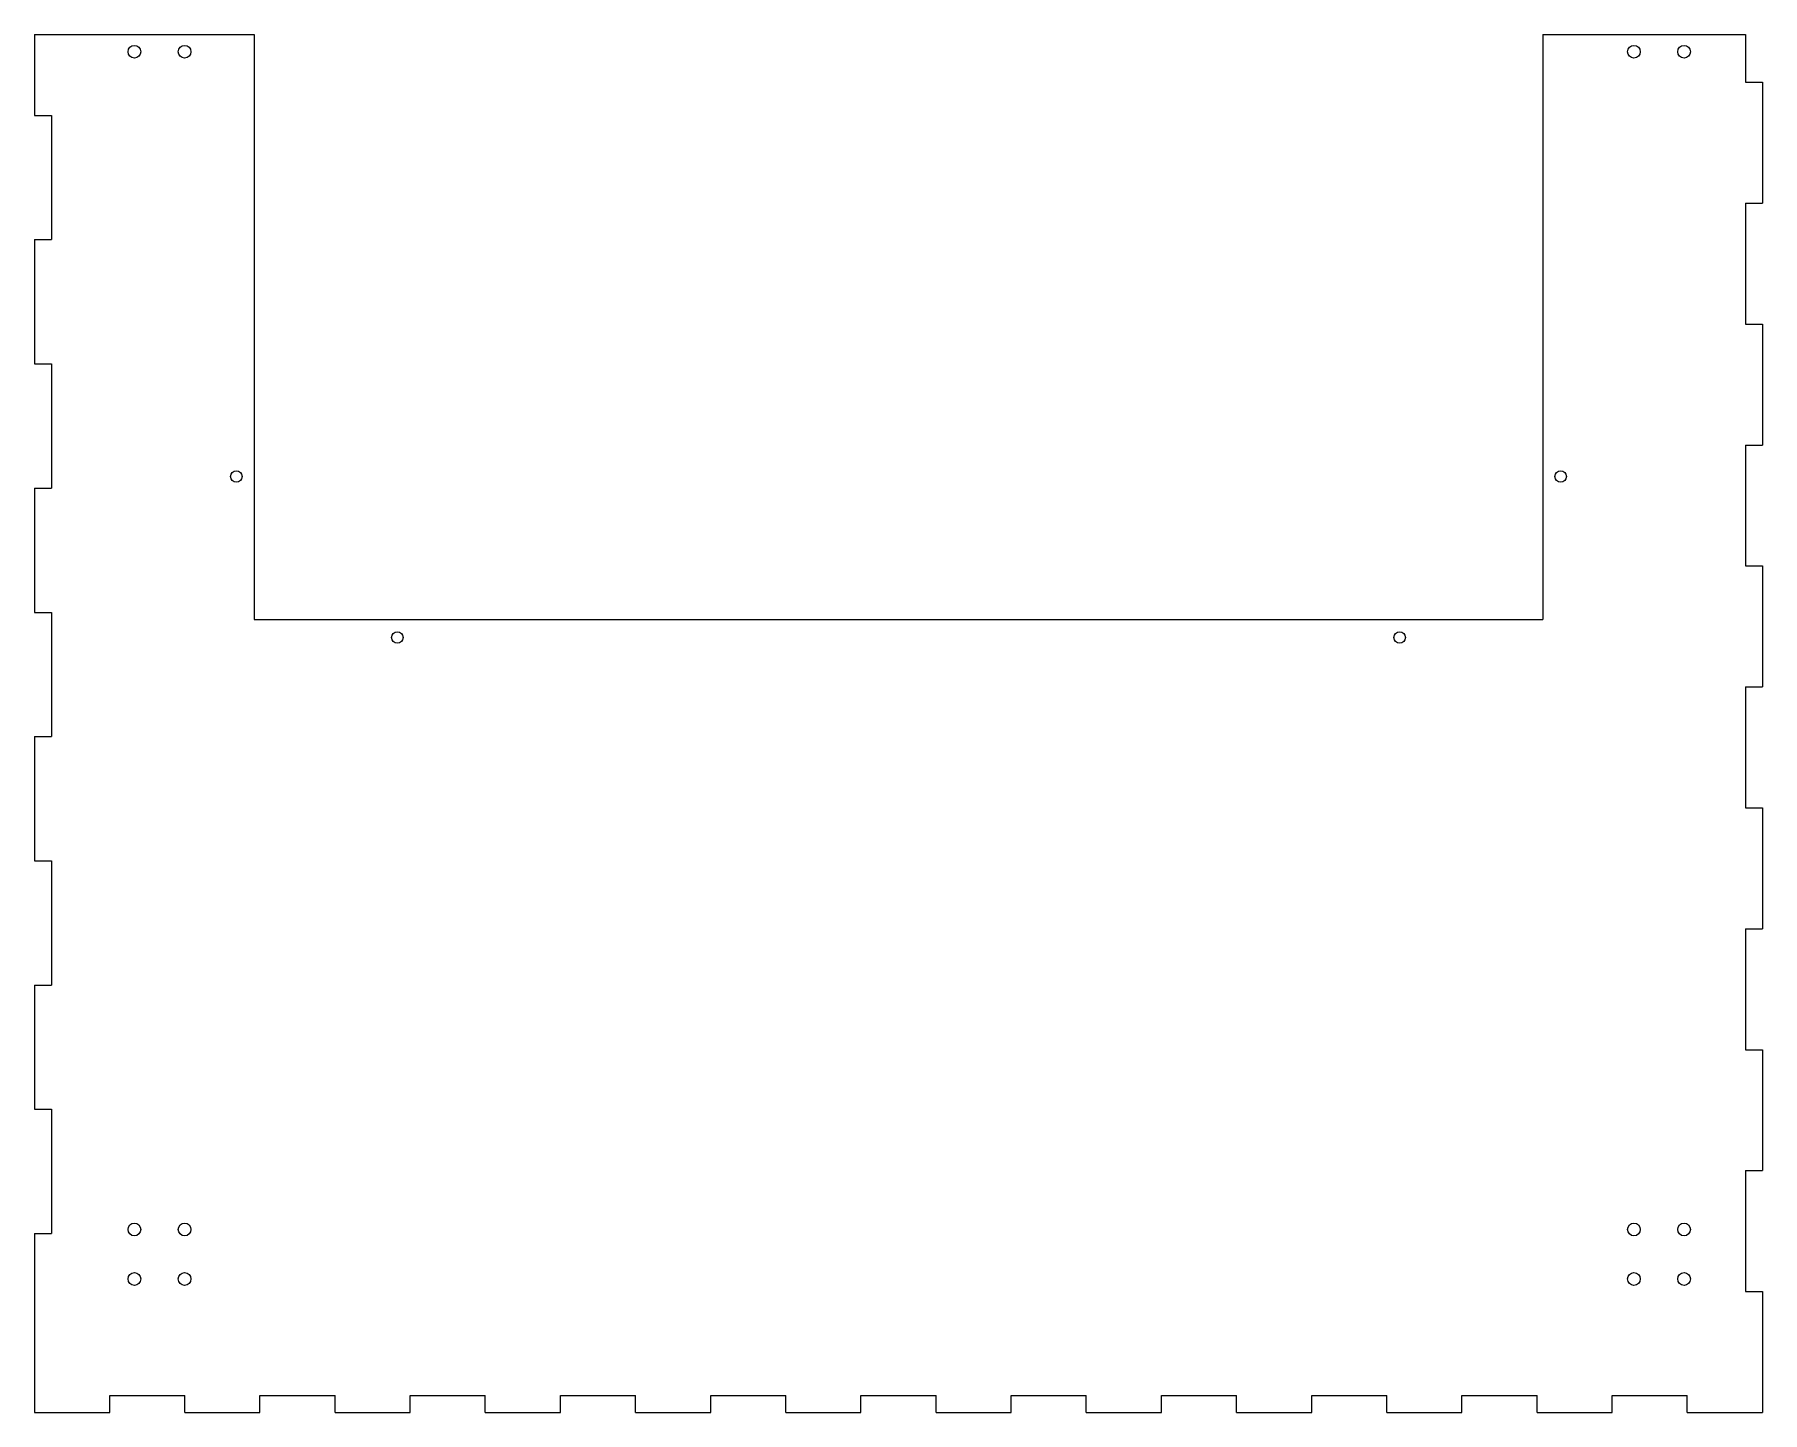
# Model space of a CAD drawing. Extents: x -241 to 241, y 0 to 385.
import ezdxf

# ---------------------------------------------------------------- set-up
doc = ezdxf.new("R2010")
doc.units = 0
doc.layers.add('VISIBLE', color=7, linetype='CONTINUOUS')

msp = doc.modelspace()

# ---------------------------------------------------------------- linework, layer by layer
at = {"layer": 'VISIBLE'}
for p, q in [((-241.36, 385), (-180, 385)), ((-241.36, 385), (-241.36, 362.41)), ((-180, 385), (-180, 221.53)), ((180, 385), (236.6, 385)), ((180, 385), (180, 221.53)), ((236.6, 385), (236.6, 371.66)), ((236.6, 371.66), (241.36, 371.66)), ((241.36, 371.66), (241.36, 337.87)), ((-241.36, 362.41), (-236.6, 362.41)), ((-236.6, 362.41), (-236.6, 327.69)), ((236.6, 337.87), (236.6, 304.08)), ((236.6, 337.87), (241.36, 337.87)), ((-241.36, 327.69), (-236.6, 327.69)), ((-241.36, 327.69), (-241.36, 292.98)), ((236.6, 304.08), (241.36, 304.08)), ((241.36, 304.08), (241.36, 270.3)), ((-241.36, 292.98), (-236.6, 292.98)), ((-236.6, 292.98), (-236.6, 258.27)), ((236.6, 270.3), (236.6, 236.51)), ((236.6, 270.3), (241.36, 270.3)), ((-241.36, 258.27), (-236.6, 258.27)), ((-241.36, 258.27), (-241.36, 223.56)), ((236.6, 236.51), (241.36, 236.51)), ((241.36, 236.51), (241.36, 202.72)), ((-241.36, 223.56), (-236.6, 223.56)), ((-236.6, 223.56), (-236.6, 188.85)), ((-180, 221.53), (180, 221.53)), ((236.6, 202.72), (236.6, 168.93)), ((236.6, 202.72), (241.36, 202.72)), ((-241.36, 188.85), (-236.6, 188.85)), ((-241.36, 188.85), (-241.36, 154.14)), ((236.6, 168.93), (241.36, 168.93)), ((241.36, 168.93), (241.36, 135.15)), ((-241.36, 154.14), (-236.6, 154.14)), ((-236.6, 154.14), (-236.6, 119.42)), ((236.6, 135.15), (236.6, 101.36)), ((236.6, 135.15), (241.36, 135.15)), ((-241.36, 119.42), (-236.6, 119.42)), ((-241.36, 119.42), (-241.36, 84.71)), ((236.6, 101.36), (241.36, 101.36)), ((241.36, 101.36), (241.36, 67.57)), ((-241.36, 84.71), (-236.6, 84.71)), ((-236.6, 84.71), (-236.6, 50)), ((236.6, 67.57), (236.6, 33.79)), ((236.6, 67.57), (241.36, 67.57)), ((-241.36, 50), (-236.6, 50)), ((-241.36, 50), (-241.36, 0)), ((236.6, 33.79), (241.36, 33.79)), ((241.36, 33.79), (241.36, 0)), ((-241.36, 0), (-220.37, 0)), ((-220.37, 0), (-220.37, 4.76)), ((-220.37, 4.76), (-199.39, 4.76)), ((-199.39, 0), (-199.39, 4.76)), ((-199.39, 0), (-178.4, 0)), ((-178.4, 0), (-178.4, 4.76)), ((-178.4, 4.76), (-157.41, 4.76)), ((-157.41, 0), (-157.41, 4.76)), ((-157.41, 0), (-136.42, 0)), ((-136.42, 0), (-136.42, 4.76)), ((-136.42, 4.76), (-115.43, 4.76)), ((-115.43, 0), (-115.43, 4.76)), ((-115.43, 0), (-94.45, 0)), ((-94.45, 0), (-94.45, 4.76)), ((-94.45, 4.76), (-73.46, 4.76)), ((-73.46, 0), (-73.46, 4.76)), ((-73.46, 0), (-52.47, 0)), ((-52.47, 0), (-52.47, 4.76)), ((-52.47, 4.76), (-31.48, 4.76)), ((-31.48, 0), (-31.48, 4.76)), ((-31.48, 0), (-10.49, 0)), ((-10.49, 0), (-10.49, 4.76)), ((-10.49, 4.76), (10.49, 4.76)), ((10.49, 0), (10.49, 4.76)), ((10.49, 0), (31.48, 0)), ((31.48, 0), (31.48, 4.76)), ((31.48, 4.76), (52.47, 4.76)), ((52.47, 0), (52.47, 4.76)), ((52.47, 0), (73.46, 0)), ((73.46, 0), (73.46, 4.76)), ((73.46, 4.76), (94.45, 4.76)), ((94.45, 0), (94.45, 4.76)), ((94.45, 0), (115.43, 0)), ((115.43, 0), (115.43, 4.76)), ((115.43, 4.76), (136.42, 4.76)), ((136.42, 0), (136.42, 4.76)), ((136.42, 0), (157.41, 0)), ((157.41, 0), (157.41, 4.76)), ((157.41, 4.76), (178.4, 4.76)), ((178.4, 0), (178.4, 4.76)), ((178.4, 0), (199.39, 0)), ((199.39, 0), (199.39, 4.76)), ((199.39, 4.76), (220.37, 4.76)), ((220.37, 0), (220.37, 4.76)), ((220.37, 0), (241.36, 0))]:
    msp.add_line(p, q, dxfattribs=at)
for centre, radius in [((-213.47, 380.19), 1.78), ((-199.45, 380.19), 1.78), ((205.45, 380.19), 1.78), ((219.47, 380.19), 1.78), ((-185, 261.53), 1.6), ((185, 261.53), 1.6), ((-140, 216.53), 1.6), ((140, 216.53), 1.6), ((-213.47, 51.12), 1.78), ((-199.45, 51.12), 1.78), ((205.45, 51.12), 1.78), ((219.47, 51.12), 1.78), ((-213.47, 37.29), 1.78), ((-199.45, 37.29), 1.78), ((205.45, 37.29), 1.78), ((219.47, 37.29), 1.78)]:
    msp.add_circle(centre, radius, dxfattribs=at)

doc.saveas('drawing.dxf')
